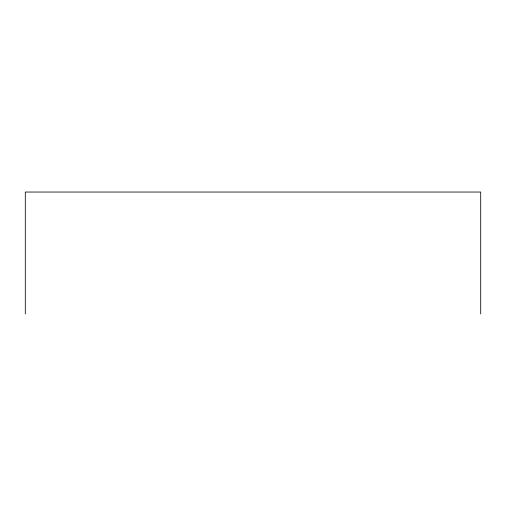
<?xml version="1.0" encoding="UTF-8"?>
<svg xmlns="http://www.w3.org/2000/svg" width="506" height="506" viewBox="0 0 506 506"><rect width="100%" height="100%" fill="white"/><g stroke="black" fill="none" stroke-linecap="round" stroke-linejoin="round"><path stroke-width="0.76" d="M480.7 313.96L480.7 192.04L25.3 192.04L25.3 313.96"/></g></svg>
